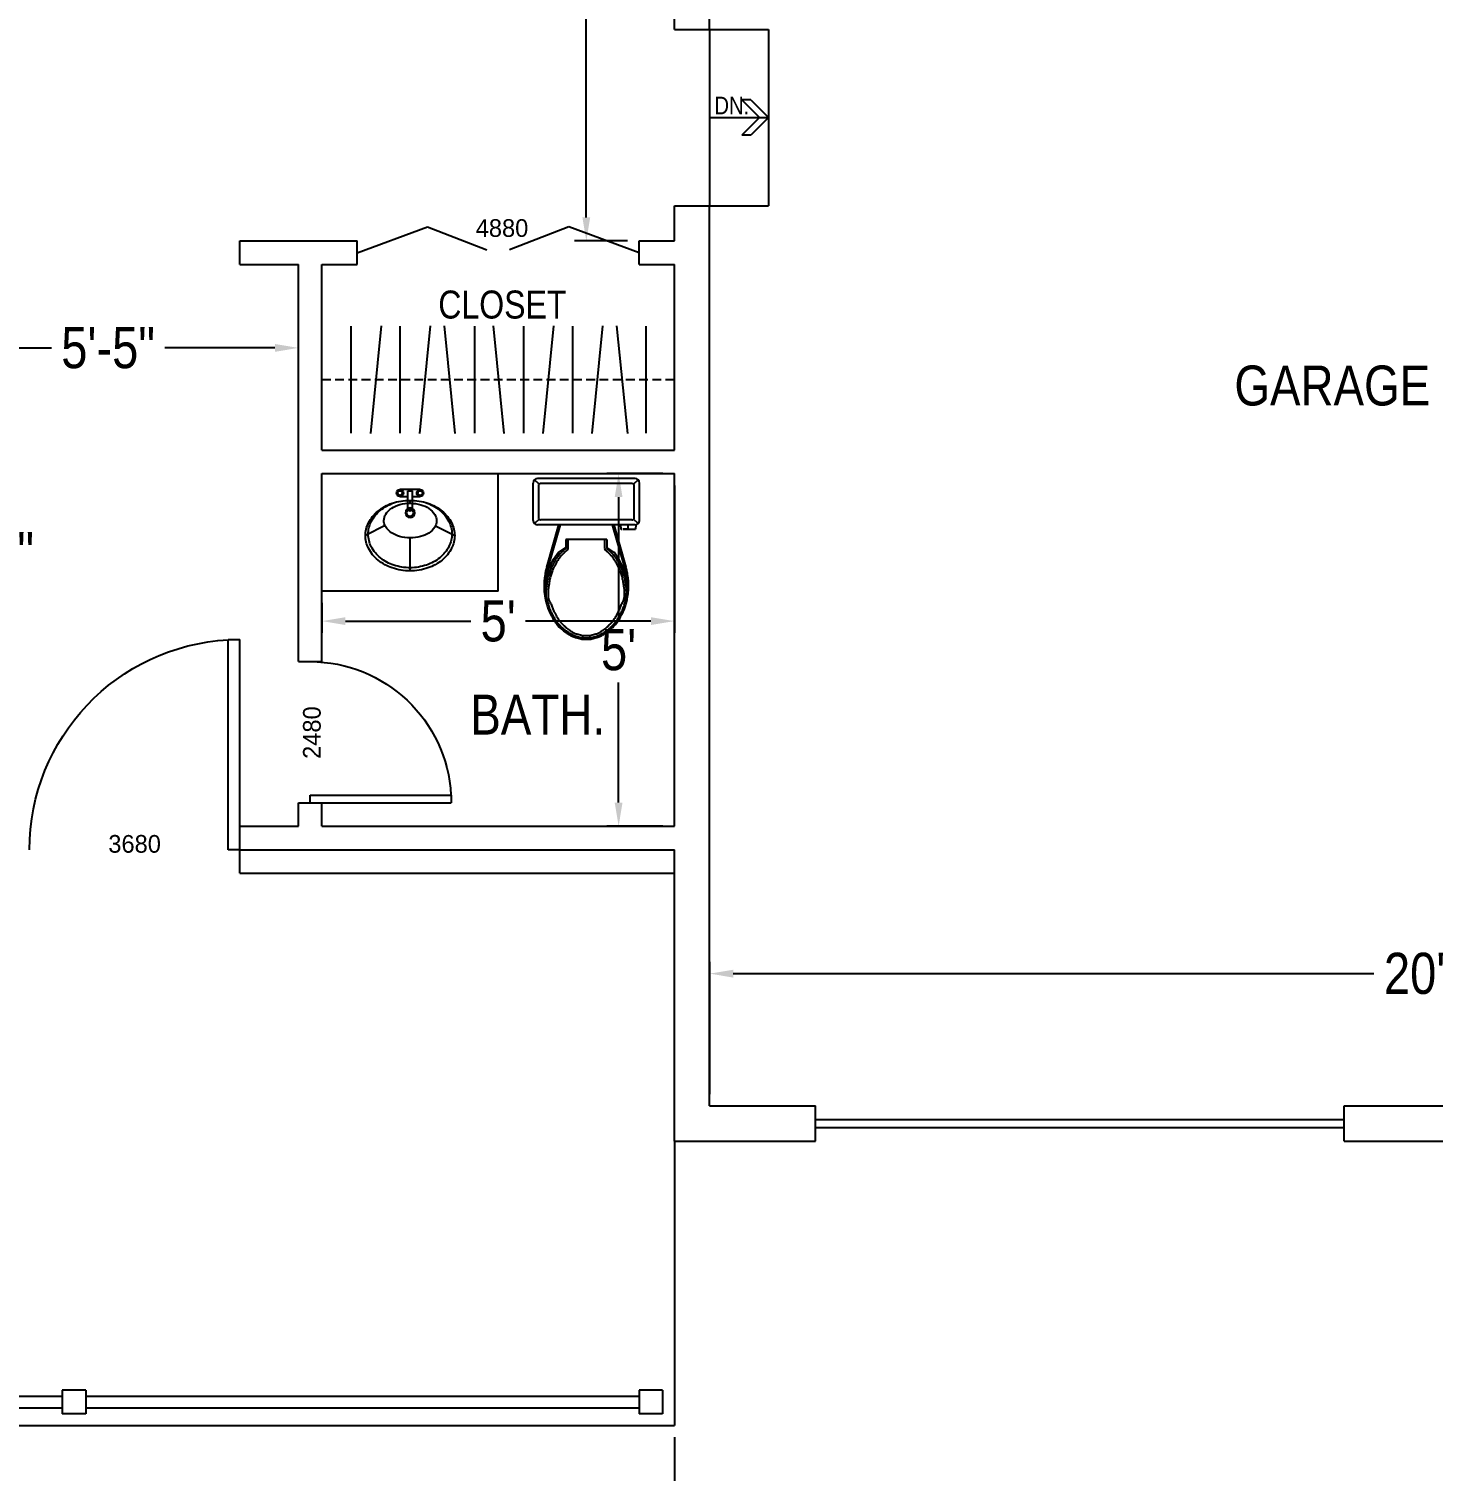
# Model space of a CAD drawing. Header units: inches. Extents: x -1842 to 12195, y -2228 to 2193.
# Drawn here: x 3082 to 3321, y 729.4 to 974.9 of the extents above; entities that cross this region are included whole.
import ezdxf
from ezdxf.enums import TextEntityAlignment as Align

# ---------------------------------------------------------------- set-up
doc = ezdxf.new("R2010")
doc.units = ezdxf.units.IN
doc.header["$LTSCALE"] = 6
doc.header["$MEASUREMENT"] = 0
doc.linetypes.add('HIDDEN', pattern=[0.375, 0.25, -0.125])
for name, color, linetype in [('BUILT-INS', 13, 'Continuous'), ('CABS', 23, 'Continuous'), ('Title Block', 7, 'Continuous'), ('TITLES', 3, 'Continuous'), ('TXT', 4, 'Continuous'), ('windows', 4, 'Continuous')]:
    doc.layers.add(name, color=color, linetype=linetype)
doc.styles.add('HS-DESIGN-TTLB', font='GOTHIC.TTF')
doc.styles.get("Standard").update_dxf_attribs({"font": 'ARIALN.TTF'})
doc.dimstyles.get("Standard").update_dxf_attribs({"dimtxt": 7, "dimasz": 4, "dimexe": 2, "dimexo": 2, "dimgap": 2, "dimtad": 0, "dimtih": 1, "dimtoh": 1, "dimdec": 0, "dimzin": 0, "dimdsep": 46, "dimlunit": 4, "dimtxsty": 'Standard', "dimcen": 0.09, "dimclrd": 3, "dimclre": 3, "dimclrt": 3, "dimadec": 0, "dimazin": 0, "dimtfac": 1, "dimtdec": 0, "dimtofl": 0, "dimtmove": 0, "dimatfit": 3, "dimfxl": 1, "dimtolj": 1, "dimtzin": 0, "dimarcsym": 0})

# ---------------------------------------------------------------- blocks, each defined once
blk = doc.blocks.new('door')
at = {"layer": 'windows'}
for p, q in [((9950.29, 7178.88), (9948.56, 7178.88)), ((9948.56, 7178.88), (9948.56, 7146.97)), ((9950.29, 7178.88), (9948.56, 7178.88)), ((9950.29, 7178.88), (9950.29, 7146.97)), ((9948.56, 7146.97), (9950.29, 7146.97))]:
    blk.add_line(p, q, dxfattribs=at)
blk.add_arc((9950.29, 7178.88), 31.9, 180, 266.8995, dxfattribs=at)
blk = doc.blocks.new('P0470039')
at = {"linetype": 'Continuous'}
for p, q in [((0, -0.61339), (0, 0)), ((-5.396179, -5.394092), (-9.5, -7.5)), ((5.322319, -5.35619), (9.5, -7.5)), ((0, -15), (0, -7.994521))]:
    blk.add_line(p, q, dxfattribs=at)
for points in [[(9.5, -7.5, 0.118506), (8.852327, -4.805722, 0.104654), (6.80398, -2.274646, 0.089615), (3.801003, -0.621924, 0.08127), (0, 0, 0.08127), (-3.801003, -0.621924, 0.089615), (-6.80398, -2.274646, 0.104654), (-8.852327, -4.805722, 0.118506), (-9.5, -7.5, 0.118506), (-8.852327, -10.194278, 0.104654), (-6.80398, -12.725354, 0.089615), (-3.801003, -14.378076, 0.08127), (0, -15, 0.08127), (3.801003, -14.378076, 0.089615), (6.80398, -12.725354, 0.104654), (8.852327, -10.194278, 0.118506)], [(0, -7.994521, 0.066698), (2.228047, -7.675818, 0.0792), (3.951416, -6.878456, 0.107151), (5.1993, -5.580919, 0.14125), (5.56895, -4.25438, 0.14125), (5.175802, -2.934614, 0.107151), (3.905073, -1.659441, 0.0792), (2.167817, -0.892807, 0.066698), (-0.065538, -0.613719, 0.066698), (-2.293584, -0.932422, 0.0792), (-4.016953, -1.729784, 0.107151), (-5.264838, -3.027321, 0.14125), (-5.634488, -4.35386, 0.14125), (-5.24134, -5.673626, 0.107151), (-3.970611, -6.948799, 0.0792), (-2.233355, -7.715433, 0.066698)]]:
    blk.add_lwpolyline(points, format="xyb", close=True, dxfattribs=at)
for radius in [1, 0.75]:
    blk.add_circle((0, -2.625), radius, dxfattribs=at)
for centre, radius, start, end in [((-1.589253, -7.913284), 7.496208, 128.679582, 152.608443), ((-0.632896, -9.107886), 9.026467, 108.265523, 128.679582), ((0.618746, -9.112425), 9.026467, 50.904831, 71.31889), ((1.583743, -7.924791), 7.496208, 26.975969, 50.904831), ((-3.065811, -7.148185), 5.833199, 152.608443, 179.792206), ((3.065811, -7.170423), 5.833199, 359.792206, 26.975969), ((-3.065811, -7.148185), 5.833199, 179.792206, 206.975969), ((3.065811, -7.170423), 5.833199, 332.608443, 359.792206), ((-1.583743, -6.393816), 7.496208, 206.975969, 230.904831), ((-0.618746, -5.206183), 9.026467, 230.904831, 251.31889), ((0.632896, -5.210722), 9.026467, 288.265523, 308.679582), ((1.589253, -6.405324), 7.496208, 308.679582, 332.608443), ((0.013869, -3.335173), 11.001532, 251.31889, 269.792206), ((0.013869, -3.335173), 11.001532, 269.792206, 288.265523)]:
    blk.add_arc(centre, radius, start, end, dxfattribs=at)
for tag, flags, p in [('ASCATNO', 1, (0, -2.25)), ('ASNAME', 1, (0, -3)), ('ASID', 3, (0, -1.5)), ('ASCOLOR', 1, (0, -3.75))]:
    blk.add_attdef(tag, text='', height=0.5, dxfattribs=dict(flags=flags)).set_placement(p, align=Align.CENTER)
blk = doc.blocks.new('*D50')
at = {"layer": 'Defpoints', "color": 0, "transparency": 16777216}
for p in [(3197.89, 814.1), (3197.89, 791.6), (3437.89, 791.6)]:
    blk.add_point(p, dxfattribs=at)
at = {"layer": 'Title Block', "color": 3, "lineweight": -2, "transparency": 16777216}
for p, q in [((3197.89, 793.6), (3197.89, 816.1)), ((3437.89, 793.6), (3437.89, 816.1)), ((3201.89, 814.1), (3310.97, 814.1)), ((3433.89, 814.1), (3324.8, 814.1))]:
    blk.add_line(p, q, dxfattribs=at)
at = {"layer": 'Title Block', "color": 3, "transparency": 16777216}
for points in [[(3201.89, 814.76), (3201.89, 813.43), (3197.89, 814.1)], [(3433.89, 814.76), (3433.89, 813.43), (3437.89, 814.1)]]:
    blk.add_solid(points, dxfattribs=at)
at = {"layer": 'Title Block', "color": 3, "transparency": 16777216, "insert": (3317.89, 814.1), "char_height": 7, "attachment_point": 5}
blk.add_mtext("\\A1;20'", dxfattribs=at)
blk = doc.blocks.new('*D52')
at = {"layer": 'Defpoints', "color": 0, "transparency": 16777216}
for p in [(3191.89, 1151.8), (3176.89, 938.8), (3185.89, 938.8)]:
    blk.add_point(p, dxfattribs=at)
at = {"layer": 'Title Block', "color": 3, "lineweight": -2, "transparency": 16777216}
for p, q in [((3189.89, 1151.8), (3174.89, 1151.8)), ((3176.89, 1147.8), (3176.89, 1050.87)), ((3176.89, 942.8), (3176.89, 1039.72)), ((3183.89, 938.8), (3174.89, 938.8))]:
    blk.add_line(p, q, dxfattribs=at)
at = {"layer": 'Title Block', "color": 3, "transparency": 16777216}
for points in [[(3176.22, 1147.8), (3177.55, 1147.8), (3176.89, 1151.8)], [(3176.22, 942.8), (3177.55, 942.8), (3176.89, 938.8)]]:
    blk.add_solid(points, dxfattribs=at)
at = {"layer": 'Title Block', "color": 3, "transparency": 16777216, "insert": (3176.89, 1045.3), "char_height": 7, "attachment_point": 5}
blk.add_mtext('\\A1;17\'-9"', dxfattribs=at)
blk = doc.blocks.new('*D53')
at = {"layer": 'Defpoints', "color": 0, "transparency": 16777216}
for p in [(3182.39, 899.2), (3191.89, 899.2), (3191.89, 839.2)]:
    blk.add_point(p, dxfattribs=at)
at = {"layer": 'Title Block', "color": 3, "lineweight": -2, "transparency": 16777216}
for p, q in [((3189.89, 899.2), (3180.39, 899.2)), ((3182.39, 895.2), (3182.39, 874.76)), ((3182.39, 843.2), (3182.39, 863.64)), ((3189.89, 839.2), (3180.39, 839.2))]:
    blk.add_line(p, q, dxfattribs=at)
at = {"layer": 'Title Block', "color": 3, "transparency": 16777216}
for points in [[(3181.72, 895.2), (3183.05, 895.2), (3182.39, 899.2)], [(3181.72, 843.2), (3183.05, 843.2), (3182.39, 839.2)]]:
    blk.add_solid(points, dxfattribs=at)
at = {"layer": 'Title Block', "color": 3, "transparency": 16777216, "insert": (3182.39, 869.2), "char_height": 7, "attachment_point": 5}
blk.add_mtext("\\A1;5'", dxfattribs=at)
blk = doc.blocks.new('*D54')
at = {"layer": 'Defpoints', "color": 0, "transparency": 16777216}
for p in [(3191.89, 899.2), (3131.89, 879.2), (3191.89, 874.1)]:
    blk.add_point(p, dxfattribs=at)
at = {"layer": 'Title Block', "color": 3, "lineweight": -2, "transparency": 16777216}
for p, q in [((3191.89, 897.2), (3191.89, 872.1)), ((3131.89, 877.2), (3131.89, 872.1)), ((3135.89, 874.1), (3157.24, 874.1)), ((3187.89, 874.1), (3166.53, 874.1))]:
    blk.add_line(p, q, dxfattribs=at)
at = {"layer": 'Title Block', "color": 3, "transparency": 16777216}
for points in [[(3135.89, 874.76), (3135.89, 873.43), (3131.89, 874.1)], [(3187.89, 874.76), (3187.89, 873.43), (3191.89, 874.1)]]:
    blk.add_solid(points, dxfattribs=at)
at = {"layer": 'Title Block', "color": 3, "transparency": 16777216, "insert": (3161.89, 874.1), "char_height": 7, "attachment_point": 5}
blk.add_mtext("\\A1;5'", dxfattribs=at)
blk = doc.blocks.new('*D55')
at = {"layer": 'Defpoints', "color": 0, "transparency": 16777216}
for p in [(3063.09, 932.2), (3063.09, 839.2), (3074.89, 839.2)]:
    blk.add_point(p, dxfattribs=at)
at = {"layer": 'Title Block', "color": 3, "lineweight": -2, "transparency": 16777216}
for p, q in [((3065.09, 932.2), (3076.89, 932.2)), ((3074.89, 928.2), (3074.89, 891.27)), ((3074.89, 843.2), (3074.89, 880.12)), ((3065.09, 839.2), (3076.89, 839.2))]:
    blk.add_line(p, q, dxfattribs=at)
at = {"layer": 'Title Block', "color": 3, "transparency": 16777216}
for points in [[(3074.22, 928.2), (3075.55, 928.2), (3074.89, 932.2)], [(3074.22, 843.2), (3075.55, 843.2), (3074.89, 839.2)]]:
    blk.add_solid(points, dxfattribs=at)
at = {"layer": 'Title Block', "color": 3, "transparency": 16777216, "insert": (3074.89, 885.7), "char_height": 7, "attachment_point": 5}
blk.add_mtext('\\A1;7\'-9"', dxfattribs=at)
blk = doc.blocks.new('*D56')
at = {"layer": 'Defpoints', "color": 0, "transparency": 16777216}
for p in [(3127.89, 920.6), (3063.09, 914.2), (3127.89, 914.2)]:
    blk.add_point(p, dxfattribs=at)
at = {"layer": 'Title Block', "color": 3, "lineweight": -2, "transparency": 16777216}
for p, q in [((3063.09, 916.2), (3063.09, 922.6)), ((3067.09, 920.6), (3085.85, 920.6)), ((3123.89, 920.6), (3105.12, 920.6)), ((3127.89, 916.2), (3127.89, 922.6))]:
    blk.add_line(p, q, dxfattribs=at)
at = {"layer": 'Title Block', "color": 3, "transparency": 16777216}
for points in [[(3067.09, 921.26), (3067.09, 919.93), (3063.09, 920.6)], [(3123.89, 921.26), (3123.89, 919.93), (3127.89, 920.6)]]:
    blk.add_solid(points, dxfattribs=at)
at = {"layer": 'Title Block', "color": 3, "transparency": 16777216, "insert": (3095.49, 920.6), "char_height": 7, "attachment_point": 5}
blk.add_mtext('\\A1;5\'-5"', dxfattribs=at)
blk = doc.blocks.new('*D60')
at = {"layer": 'Defpoints', "color": 0, "transparency": 16777216}
for p in [(2791.09, 737.2), (3191.89, 737.2), (3191.89, 713.1)]:
    blk.add_point(p, dxfattribs=at)
at = {"layer": 'Title Block', "color": 3, "lineweight": -2, "transparency": 16777216}
for p, q in [((2791.09, 735.2), (2791.09, 711.1)), ((3191.89, 735.2), (3191.89, 711.1)), ((2795.09, 713.1), (2979.62, 713.1)), ((3187.89, 713.1), (3003.35, 713.1))]:
    blk.add_line(p, q, dxfattribs=at)
at = {"layer": 'Title Block', "color": 3, "transparency": 16777216}
for points in [[(2795.09, 713.76), (2795.09, 712.43), (2791.09, 713.1)], [(3187.89, 713.76), (3187.89, 712.43), (3191.89, 713.1)]]:
    blk.add_solid(points, dxfattribs=at)
at = {"layer": 'Title Block', "color": 3, "transparency": 16777216, "insert": (2991.49, 713.1), "char_height": 7, "attachment_point": 5}
blk.add_mtext('\\A1;33\'-5"', dxfattribs=at)
blk = doc.blocks.new('*D61')
at = {"layer": 'Defpoints', "color": 0, "transparency": 16777216}
for p in [(3443.89, 785.6), (3191.89, 737.2), (3443.89, 713.1)]:
    blk.add_point(p, dxfattribs=at)
at = {"layer": 'Title Block', "color": 3, "lineweight": -2, "transparency": 16777216}
for p, q in [((3443.89, 783.6), (3443.89, 711.1)), ((3191.89, 735.2), (3191.89, 711.1)), ((3195.89, 713.1), (3310.97, 713.1)), ((3439.89, 713.1), (3324.8, 713.1))]:
    blk.add_line(p, q, dxfattribs=at)
at = {"layer": 'Title Block', "color": 3, "transparency": 16777216}
for points in [[(3195.89, 713.76), (3195.89, 712.43), (3191.89, 713.1)], [(3439.89, 713.76), (3439.89, 712.43), (3443.89, 713.1)]]:
    blk.add_solid(points, dxfattribs=at)
at = {"layer": 'Title Block', "color": 3, "transparency": 16777216, "insert": (3317.89, 713.1), "char_height": 7, "attachment_point": 5}
blk.add_mtext("\\A1;21'", dxfattribs=at)

msp = doc.modelspace()

# ---------------------------------------------------------------- linework, layer by layer
at = {"layer": 'BUILT-INS', "linetype": 'HIDDEN'}
msp.add_line((3131.8850469, 915.196174), (3191.8850469, 915.196174), dxfattribs=at)
at = {"layer": 'CABS'}
for p, q in [((3136.8796468, 906.1086745), (3136.8796468, 924.2836735)), ((3140.1818084, 906.0168834), (3142.0163447, 924.3754646)), ((3145.2267716, 906.1086745), (3145.2267716, 924.2836735)), ((3148.5289332, 906.0168834), (3150.3634694, 924.3754646)), ((3154.5828853, 906.0168834), (3152.7483491, 924.3754646)), ((3157.8850469, 906.1086745), (3157.8850469, 924.2836735)), ((3162.9300101, 906.0168834), (3161.0954739, 924.3754646)), ((3166.2321717, 906.1086745), (3166.2321717, 924.2836735)), ((3169.5343333, 906.0168834), (3171.3688695, 924.3754646)), ((3174.5792965, 906.1086745), (3174.5792965, 924.2836735)), ((3177.8814581, 906.0168834), (3179.7159943, 924.3754646)), ((3183.9354102, 906.0168834), (3182.100874, 924.3754646)), ((3187.0954739, 906.1086745), (3187.0954739, 924.2836735)), ((3161.8850469, 879.196174), (3161.8850469, 899.196174)), ((3148.6007725, 896.4789135), (3145.1693214, 896.4789135)), ((3148.6007725, 896.4789135), (3145.1693214, 896.4789135)), ((3146.4854469, 893.2751559), (3146.4854469, 896.2548867)), ((3146.4854469, 896.2548867), (3147.2846469, 896.2548867)), ((3146.4854469, 893.2751559), (3146.4854469, 896.2548867)), ((3146.4854469, 893.2751559), (3146.4854469, 896.2548867)), ((3146.4854469, 893.2751559), (3146.4854469, 896.2548867)), ((3146.4854469, 896.2548867), (3147.2846469, 896.2548867)), ((3146.4854469, 893.2751559), (3146.4854469, 896.2548867)), ((3146.4854469, 893.2751559), (3146.4854469, 896.2548867)), ((3147.2846469, 893.2751559), (3147.2846469, 896.2548867)), ((3147.2846469, 893.2751559), (3147.2846469, 896.2548867)), ((3147.2846469, 893.2751559), (3147.2846469, 896.2548867)), ((3147.2846469, 893.2751559), (3147.2846469, 896.2548867)), ((3147.2846469, 893.2751559), (3147.2846469, 896.2548867)), ((3147.2846469, 893.2751559), (3147.2846469, 896.2548867)), ((3167.8225469, 891.217283), (3167.8225469, 897.602424)), ((3168.8386319, 897.398839), (3168.0422169, 898.132754)), ((3185.1975469, 898.352424), (3168.5725469, 898.352424)), ((3168.7287969, 897.133674), (3168.7287969, 891.686033)), ((3184.6662969, 897.508674), (3169.1037969, 897.508674)), ((3185.7278769, 898.132754), (3184.9314619, 897.398839)), ((3185.0412969, 891.686033), (3185.0412969, 897.133674)), ((3185.9475469, 891.217283), (3185.9475469, 897.602424)), ((3145.1693214, 895.311239), (3146.4854469, 895.311239)), ((3145.1693214, 895.311239), (3146.4854469, 895.311239)), ((3147.2846469, 895.311239), (3148.6007725, 895.311239)), ((3147.2846469, 895.311239), (3148.6007725, 895.311239)), ((3168.8386319, 891.420868), (3168.0422169, 890.686953)), ((3184.6662969, 891.311033), (3169.1037969, 891.311033)), ((3185.7278769, 890.686953), (3184.9314619, 891.420868)), ((3185.1975469, 890.467283), (3168.5725469, 890.467283)), ((3170.1467599, 883.281064), (3172.2193049, 890.467283)), ((3170.3869699, 883.211784), (3172.4794949, 890.467283)), ((3181.2905989, 890.467283), (3183.3831239, 883.211784)), ((3181.5507889, 890.467283), (3183.6233339, 883.281064)), ((3182.8345859, 889.764677), (3182.7801309, 890.467283)), ((3183.9611339, 890.467283), (3183.9364019, 889.763471)), ((3183.9610349, 890.467283), (3183.9364019, 889.765883)), ((3183.9842379, 889.765826), (3185.1727989, 889.765826)), ((3183.9842379, 889.763527), (3185.1727989, 889.763527)), ((3185.2963689, 890.467283), (3185.2420129, 889.765696)), ((3185.2965649, 890.467283), (3185.2420129, 889.763657)), ((3185.2706819, 889.763971), (3185.2706819, 889.765383)), ((3172.1350469, 885.789924), (3173.3850469, 886.639924)), ((3180.3850469, 888.008674), (3173.3850469, 888.008674)), ((3173.3850469, 888.008674), (3173.3850469, 886.455284)), ((3173.3850469, 888.008674), (3173.3850469, 886.455284)), ((3173.3850469, 888.008674), (3173.3850469, 886.455284)), ((3173.7600469, 886.455284), (3173.6166169, 886.160324)), ((3173.7600469, 886.455284), (3173.6166169, 886.160324)), ((3173.7600469, 888.008674), (3173.7600469, 886.455284)), ((3180.0100469, 888.008674), (3180.0100469, 886.455284)), ((3180.0100469, 886.455284), (3180.1534769, 886.160324)), ((3180.3850469, 888.008674), (3180.3850469, 886.455284)), ((3181.6350469, 885.789924), (3180.3850469, 886.639924)), ((3170.5100469, 883.008674), (3171.3225469, 884.633674)), ((3171.3225469, 884.633674), (3172.1350469, 885.821174)), ((3182.4475469, 884.633674), (3181.6350469, 885.821174)), ((3183.2600469, 883.008674), (3182.4475469, 884.633674)), ((3170.0070689, 881.228904), (3170.5100469, 883.008674)), ((3183.7630249, 881.228904), (3183.2600469, 883.008674)), ((3161.8850469, 879.196174), (3131.8850469, 879.196174))]:
    msp.add_line(p, q, dxfattribs=at)
for centre, radius in [((3145.1693214, 895.8950762), 0.5838373), ((3145.1693214, 895.8950762), 0.5838373), ((3145.1693214, 895.8950762), 0.3925094), ((3145.1693214, 895.8950762), 0.3925094), ((3148.6007725, 895.8950762), 0.5838373), ((3148.6007725, 895.8950762), 0.5838373), ((3148.6007725, 895.8950762), 0.3925094), ((3148.6007725, 895.8950762), 0.3925094)]:
    msp.add_circle(centre, radius, dxfattribs=at)
for centre, radius, start, end in [((3168.5725469, 897.602424), 0.75, 90, 180), ((3169.1037969, 897.133674), 0.375, 90, 180), ((3184.6662969, 897.133674), 0.375, 0, 90), ((3185.1975469, 897.602424), 0.75, 0, 90), ((3146.8850469, 893.2751559), 0.3996, 180, 0), ((3146.8850469, 893.2751559), 0.3996, 180, 0), ((3146.8850469, 893.2751559), 0.3996, 180, 0), ((3146.8850469, 893.2751559), 0.3996, 180, 0), ((3146.8850469, 893.2751559), 0.3996, 180, 0), ((3146.8850469, 893.2751559), 0.3996, 180, 0), ((3168.5725469, 891.217283), 0.75, 180, 270), ((3169.1037969, 891.686033), 0.375, 180, 270), ((3184.6662969, 891.686033), 0.375, 270, 0), ((3185.1975469, 891.217283), 0.75, 270, 0), ((3182.8462716, 889.7646772), 0.0005896, 118.975202645, 180.016097218), ((3182.8462716, 889.7646768), 0.0005896, 179.983902782, 241.024797355), ((3182.8470977, 889.7631841), 0.002296, 90.618644356, 118.961864588), ((3182.8470977, 889.7661699), 0.002296, 241.038135457, 269.38135569), ((3182.9962499, 875.8797282), 13.8865531, 90.254780828, 90.615514758), ((3182.9964088, 903.6496253), 13.8865543, 269.383829924, 269.744563854), ((3183.1010813, 888.4052819), 1.3615875, 90.144896402, 90.253758375), ((3183.1010813, 891.1240711), 1.3615875, 269.746241625, 269.855103598), ((3183.5236434, 720.869708), 168.8976943, 90.102116674, 90.14451555), ((3183.5222921, 1058.6596455), 168.8976914, 269.855942873, 269.898341749), ((3183.3690411, 807.523798), 82.2434663, 90.041270998, 90.102004523), ((3183.3690411, 972.0055559), 82.2434663, 269.897995477, 269.958729002), ((3183.4070833, 754.1470735), 135.6202043, 89.993429451, 90.041099538), ((3183.4082852, 1025.3822799), 135.6202047, 269.958392683, 270.006062771), ((3183.4078605, 748.7660279), 141.0012499, 89.947242661, 89.993996017), ((3183.406635, 1030.7633256), 141.0012505, 270.00650196, 270.053255316), ((3183.5365709, 888.5504905), 1.216728, 89.883449154, 89.947162059), ((3183.5365709, 890.9788635), 1.216728, 270.052837902, 270.116550808), ((3130.8923268, -24923.8450881), 25813.6659903, 89.88268737112, 89.88314573763), ((3130.8923268, 26703.374442), 25813.6659903, 270.11685426237, 270.11731262888), ((3183.7118271, 873.2769932), 16.4898353, 89.72100564, 89.882808918), ((3183.7118271, 906.2523608), 16.4898353, 270.117191083, 270.27899436), ((3183.3555214, 800.1236044), 89.6440918, 89.651504352, 89.720946835), ((3183.3555214, 979.4057495), 89.6440918, 270.279053166, 270.348495649), ((3183.9861429, 903.2562756), 13.4905078, 269.63740408, 269.7022629), ((3183.9852595, 876.2730779), 13.4905027, 90.293985291, 90.358844112), ((3183.9288614, 892.2766071), 2.5106899, 269.707404204, 269.857748308), ((3183.9292425, 887.2527463), 2.5106914, 90.150948549, 90.301292653), ((3187.6784236, 2339.1401853), 1449.3791265, 269.8515285092, 269.8519868755), ((3187.5534236, -559.6108318), 1449.3788085, 90.1430717335, 90.1435301001), ((3183.96805, 896.2259779), 6.460147, 269.853730029, 269.954341411), ((3183.96805, 883.3033761), 6.460147, 90.045658589, 90.146269971), ((3183.9810807, 912.6585321), 22.8927063, 269.954502341, 270.007902007), ((3183.9800077, 866.8708214), 22.892706, 89.989412589, 90.042812255), ((3185.1840773, 873.5916625), 16.1741674, 89.930403372, 90.039952895), ((3185.1840773, 905.9376905), 16.1741674, 269.960047106, 270.069596628), ((3185.1972026, 884.2794997), 5.4863222, 89.743735906, 89.931895226), ((3185.1968981, 895.2498538), 5.4863231, 270.071284844, 270.259444165), ((3180.6644431, -119.340719), 1009.1167767, 89.7396399167, 89.7412441997), ((3180.7001574, 1898.8700725), 1009.1166155, 270.2567280307, 270.2583323134), ((3184.9412819, 822.1584787), 67.6078651, 89.731955462, 89.738372589), ((3184.9412819, 957.3708743), 67.6078651, 270.261627411, 270.268044539), ((3185.256517, 889.5378587), 0.2277477, 89.033159348, 89.735603406), ((3185.256517, 889.9914943), 0.2277477, 270.264396613, 270.96684067), ((3185.2079215, 886.6526945), 3.1133211, 88.844913982, 89.034906767), ((3185.2076199, 892.876659), 3.1133267, 270.970642161, 271.160634946), ((3174.9131566, 884.0245511), 2.8489362, 130.668331477, 135.322171658), ((3174.9131566, 884.0245511), 2.8489362, 130.668331477, 135.322171658), ((3179.3253637, 878.8888616), 9.6196731, 128.135077319, 130.667218552), ((3179.3253637, 878.8888616), 9.6196731, 128.135077319, 130.667218552), ((3174.4447301, 878.8888616), 9.6196731, 49.332781448, 51.864922681), ((3174.4447301, 878.8888616), 9.6196731, 49.332781448, 51.864922681), ((3178.8569373, 884.0245511), 2.8489362, 44.677828342, 49.331668523), ((3178.8569373, 884.0245511), 2.8489362, 44.677828342, 49.331668523), ((3213.0668075, 862.3976454), 46.9851044, 152.4307005, 153.092579505), ((3213.0668075, 862.3976454), 46.9851044, 152.4307005, 153.092579505), ((3174.7922879, 882.3810348), 3.8078569, 146.583105172, 152.43150527), ((3174.7922879, 882.3810348), 3.8078569, 146.583105172, 152.43150527), ((3211.7572444, 863.0624334), 45.1419457, 152.430922713, 153.092801719), ((3181.8673319, 877.7127594), 12.2842384, 143.327424811, 146.582522922), ((3181.8673319, 877.7127594), 12.2842384, 143.327424811, 146.582522922), ((3174.9840293, 882.2617477), 3.6584187, 146.582603209, 152.431003307), ((3181.7816138, 877.7766036), 11.8023534, 143.327501013, 146.582599125), ((3179.7301232, 879.3041538), 9.6196189, 140.795087365, 143.327228598), ((3179.7301232, 879.3041538), 9.6196189, 140.795087365, 143.327228598), ((3174.4835996, 883.5839266), 2.8489125, 136.142236184, 140.796076365), ((3174.4835996, 883.5839266), 2.8489125, 136.142236184, 140.796076365), ((3179.6415049, 879.3703117), 9.1340259, 140.795950255, 143.328091487), ((3205.4679124, 853.8099043), 45.8200661, 135.730995499, 136.141232843), ((3205.4679124, 853.8099043), 45.8200661, 135.730995499, 136.141232843), ((3174.6596362, 883.4339741), 2.7050004, 136.141504435, 140.795344616), ((3205.4678639, 853.8099089), 45.8200282, 135.320719859, 135.730957202), ((3205.4678639, 853.8099089), 45.8200282, 135.320719859, 135.730957202), ((3204.0799756, 855.163527), 43.5066493, 135.731607881, 136.141845224), ((3204.0795362, 855.1634034), 43.506421, 135.320850019, 135.731087363), ((3175.0673943, 883.8523451), 2.7049534, 130.665854557, 135.319694738), ((3179.2570922, 878.9759713), 9.1339961, 128.135655583, 130.667796817), ((3174.5130017, 878.9759713), 9.1339961, 49.332203183, 51.864344417), ((3178.7026995, 883.8523451), 2.7049534, 44.680305262, 49.334145443), ((3149.6905577, 855.1634034), 43.506421, 44.268912638, 44.679149981), ((3149.6901183, 855.163527), 43.5066493, 43.858154776, 44.268392119), ((3148.30223, 853.8099089), 45.8200282, 44.269042798, 44.679280141), ((3148.30223, 853.8099089), 45.8200282, 44.269042798, 44.679280141), ((3179.1104577, 883.4339741), 2.7050004, 39.204655384, 43.858495564), ((3148.3021814, 853.8099043), 45.8200661, 43.858767157, 44.269004501), ((3148.3021814, 853.8099043), 45.8200661, 43.858767157, 44.269004501), ((3174.128589, 879.3703117), 9.1340259, 36.671908513, 39.204049745), ((3179.2864942, 883.5839266), 2.8489125, 39.203923635, 43.857763816), ((3179.2864942, 883.5839266), 2.8489125, 39.203923635, 43.857763816), ((3171.98848, 877.7766036), 11.8023534, 33.417400875, 36.672498987), ((3174.0399706, 879.3041538), 9.6196189, 36.672771402, 39.204912635), ((3174.0399706, 879.3041538), 9.6196189, 36.672771402, 39.204912635), ((3171.902762, 877.7127594), 12.2842384, 33.417477078, 36.672575189), ((3171.902762, 877.7127594), 12.2842384, 33.417477078, 36.672575189), ((3178.7860645, 882.2617477), 3.6584187, 27.568996693, 33.417396791), ((3142.0128495, 863.0624334), 45.1419457, 26.907198281, 27.569077287), ((3178.977806, 882.3810348), 3.8078569, 27.56849473, 33.416894828), ((3178.977806, 882.3810348), 3.8078569, 27.56849473, 33.416894828), ((3140.7032864, 862.3976454), 46.9851044, 26.907420495, 27.5692995), ((3140.7032864, 862.3976454), 46.9851044, 26.907420495, 27.5692995), ((3236.3029879, 872.3105457), 67.1428947, 171.956012095, 172.413919356), ((3236.3042524, 872.3105915), 67.1441403, 171.498294554, 171.956201815), ((3174.2845717, 881.5813673), 4.4353843, 166.593417195, 171.498103749), ((3184.4006746, 879.170178), 14.8348734, 163.912227201, 166.593547337), ((3235.1009045, 872.4803388), 65.6791056, 171.955933057, 172.413840318), ((3235.1017837, 872.4804363), 65.6799626, 171.498217281, 171.956124541), ((3174.43462, 881.5491299), 4.338737, 166.593471901, 171.498158454), ((3184.3302461, 879.190488), 14.5115737, 163.912229712, 166.593549849), ((3175.01368, 880.1986847), 4.8316509, 165.715341623, 170.912552849), ((3175.01368, 880.1986847), 4.8316509, 165.715341623, 170.912552849), ((3185.8193607, 877.4474204), 15.9820854, 162.858451395, 165.715300164), ((3185.8193607, 877.4474204), 15.9820854, 162.858451395, 165.715300164), ((3182.2857129, 878.5372597), 12.2841918, 159.60309339, 162.858191502), ((3182.2857129, 878.5372597), 12.2841918, 159.60309339, 162.858191502), ((3175.2367937, 880.1474917), 4.6853631, 165.715367753, 170.912578979), ((3185.7149754, 877.4795666), 15.4978613, 162.858293373, 165.715142143), ((3174.3408111, 881.4914757), 3.8078214, 153.755000015, 159.603400113), ((3174.3408111, 881.4914757), 3.8078214, 153.755000015, 159.603400113), ((3182.1837088, 878.5687878), 11.8024254, 159.60341516, 162.858513271), ((3213.0678915, 862.3977949), 46.9860034, 153.093340313, 153.755219318), ((3213.0678915, 862.3977949), 46.9860034, 153.093340313, 153.755219318), ((3174.5502911, 881.4070886), 3.658408, 153.754664741, 159.603064839), ((3211.7575771, 863.0624422), 45.1422385, 153.093002826, 153.754881831), ((3142.0125167, 863.0624422), 45.1422385, 26.245118169, 26.906997174), ((3179.2198028, 881.4070886), 3.658408, 20.396935161, 26.245335259), ((3140.7022024, 862.3977949), 46.9860034, 26.244780682, 26.906659687), ((3140.7022024, 862.3977949), 46.9860034, 26.244780682, 26.906659687), ((3171.586385, 878.5687878), 11.8024254, 17.141486729, 20.39658484), ((3179.4292828, 881.4914757), 3.8078214, 20.396599887, 26.244999985), ((3179.4292828, 881.4914757), 3.8078214, 20.396599887, 26.244999985), ((3168.0551184, 877.4795666), 15.4978613, 14.284857857, 17.141706627), ((3171.484381, 878.5372597), 12.2841918, 17.141808498, 20.39690661), ((3171.484381, 878.5372597), 12.2841918, 17.141808498, 20.39690661), ((3178.5333002, 880.1474917), 4.6853631, 9.087421021, 14.284632247), ((3167.9507331, 877.4474204), 15.9820854, 14.284699836, 17.141548605), ((3167.9507331, 877.4474204), 15.9820854, 14.284699836, 17.141548605), ((3169.4398478, 879.190488), 14.5115737, 13.406450151, 16.087770288), ((3178.7564138, 880.1986847), 4.8316509, 9.087447151, 14.284658377), ((3178.7564138, 880.1986847), 4.8316509, 9.087447151, 14.284658377), ((3179.3354738, 881.5491299), 4.338737, 8.501841545, 13.406528099), ((3169.3694192, 879.170178), 14.8348734, 13.406452663, 16.087772799), ((3118.6683101, 872.4804363), 65.6799626, 8.043875459, 8.501782719), ((3118.6691894, 872.4803388), 65.6791056, 7.586159682, 8.044066943), ((3179.4855222, 881.5813673), 4.4353843, 8.501896251, 13.406582805), ((3117.4658415, 872.3105915), 67.1441403, 8.043798185, 8.501705445), ((3117.4671059, 872.3105457), 67.1428947, 7.586080644, 8.043987905), ((3184.53227, 880.1024316), 14.8347231, 177.318709179, 180.000029316), ((3184.476375, 880.1024154), 14.7788281, 179.999966793, 183.021341974), ((3174.1443936, 880.5889092), 4.4354617, 172.413987765, 177.318674319), ((3174.2265879, 879.5614181), 4.5147736, 183.021338578, 188.489068533), ((3229.367434, 887.791506), 60.2664306, 188.489057428, 189.063847484), ((3182.1441399, 879.684894), 12.20374, 178.0394, 185.5309), ((3184.4590603, 880.1024346), 14.5115134, 177.318721942, 180.000042079), ((3174.29747, 880.5783085), 4.3387864, 172.413944526, 177.318631079), ((3185.9793185, 878.5086523), 15.9821006, 177.143073641, 179.999922411), ((3185.9793185, 878.5086523), 15.9821006, 177.143073641, 179.999922411), ((3174.842653, 879.0644174), 4.8315762, 171.945855042, 177.143066268), ((3174.842653, 879.0644174), 4.8315762, 171.945855042, 177.143066268), ((3237.8014471, 870.1557143), 68.4175396, 171.42926207, 171.946069125), ((3237.8014471, 870.1557143), 68.4175396, 171.42926207, 171.946069125), ((3237.8002907, 870.155627), 68.4164091, 170.912238379, 171.429045434), ((3237.8002907, 870.155627), 68.4164091, 170.912238379, 171.429045434), ((3185.8701764, 878.5086583), 15.4979585, 177.143093259, 179.999942028), ((3175.0709991, 879.0475796), 4.6853424, 171.945898238, 177.143109464), ((3236.1222457, 870.4086893), 66.344771, 171.429174379, 171.945981434), ((3236.1216292, 870.4087422), 66.3441535, 170.912333123, 171.429140178), ((3117.6484646, 870.4087422), 66.3441535, 8.570859823, 9.087666878), ((3117.6478481, 870.4086893), 66.344771, 8.054018566, 8.570825621), ((3178.6990948, 879.0475796), 4.6853424, 2.856890536, 8.054101762), ((3167.8999174, 878.5086583), 15.4979585, 0.000057972, 2.856906741), ((3115.9698032, 870.155627), 68.4164091, 8.570954566, 9.087761621), ((3115.9698032, 870.155627), 68.4164091, 8.570954566, 9.087761621), ((3115.9686468, 870.1557143), 68.4175396, 8.053930875, 8.57073793), ((3115.9686468, 870.1557143), 68.4175396, 8.053930875, 8.57073793), ((3125.4538894, 887.6239734), 58.9522159, 350.935992861, 351.510782915), ((3178.9274409, 879.0644174), 4.8315762, 2.856933732, 8.054144958), ((3178.9274409, 879.0644174), 4.8315762, 2.856933732, 8.054144958), ((3167.7926385, 878.5087273), 15.980236, 1.632935552, 2.856990947), ((3167.7926385, 878.5087273), 15.980236, 1.632935552, 2.856990947), ((3179.3921184, 879.5732099), 4.4164722, 351.511021105, 356.978751059), ((3179.4726239, 880.5783085), 4.3387864, 2.681368921, 7.586055474), ((3169.365868, 880.1024118), 14.4566789, 356.978673308, 0.000048488), ((3169.3110335, 880.1024346), 14.5115134, 359.999957921, 2.681278058), ((3124.4026599, 887.791506), 60.2664306, 350.936152516, 351.510942572), ((3179.543506, 879.5614181), 4.5147736, 351.510931467, 356.978661421), ((3179.6257003, 880.5889092), 4.4354617, 2.681325681, 7.586012235), ((3169.2937188, 880.1024154), 14.7788281, 356.978658027, 0.000033207), ((3169.2378238, 880.1024316), 14.8347231, 359.999970684, 2.681290821), ((3229.3679801, 887.7914568), 60.2669621, 189.063719574, 189.638509629), ((3174.4028204, 878.4568136), 4.5147932, 189.638784904, 195.106514858), ((3173.4926303, 878.5310346), 3.4954839, 180.36652386, 186.391963643), ((3171.2876685, 878.2840251), 1.2767297, 186.39211687, 196.369941371), ((3184.3120228, 881.1317099), 14.7786795, 195.106438193, 198.127813374), ((3177.862242, 880.2152417), 8.1290734, 196.369682796, 198.442816963), ((3177.862146, 880.2152446), 8.1289832, 198.443050005, 200.516184173), ((3171.4445335, 877.8137265), 1.2767545, 200.515988089, 208.836948325), ((3184.2443647, 881.1095253), 14.4574778, 195.697535732, 198.127702433), ((3173.5337756, 878.5315793), 3.1616407, 180.415098341, 186.64917461), ((3171.5539118, 878.3007835), 1.1683701, 186.649389852, 196.912906182), ((3177.2948094, 880.0464011), 7.1687939, 196.912805674, 199.117250329), ((3177.2946803, 880.046389), 7.168668, 199.117496902, 201.321941557), ((3171.7051013, 877.8646377), 1.168382, 201.321979939, 211.585496269), ((3173.4030596, 878.9086054), 3.1616032, 211.585018611, 217.819094879), ((3182.1837088, 880.4485602), 11.8024254, 197.141486729, 200.39658484), ((3171.586385, 880.4485602), 11.8024254, 339.60341516, 342.858513271), ((3180.3670342, 878.9086054), 3.1616032, 322.180905121, 328.414981389), ((3172.2728069, 880.210165), 11.5669268, 338.506558204, 341.872328664), ((3182.0649926, 877.8646377), 1.168382, 328.414503731, 338.678020061), ((3176.4754135, 880.046389), 7.168668, 338.678058443, 340.882503098), ((3176.4752844, 880.0464011), 7.1687939, 340.882749671, 343.087194326), ((3169.5265153, 881.1092896), 14.4566573, 341.872215909, 344.89359109), ((3172.2053023, 880.2322271), 11.8879445, 338.506750081, 341.872520542), ((3182.2161821, 878.3007835), 1.1683701, 343.087093818, 353.350610148), ((3180.2363182, 878.5315793), 3.1616407, 353.35082539, 359.584901659), ((3179.219838, 878.4926711), 4.4163785, 344.893542683, 350.361272637), ((3169.458071, 881.1317099), 14.7786795, 341.872186626, 344.893561807), ((3125.4524284, 887.6238811), 58.9536441, 350.361515041, 350.936305096), ((3179.3672735, 878.4568136), 4.5147932, 344.893485142, 350.361215096), ((3124.4021137, 887.7914568), 60.2669621, 350.361490371, 350.936280426), ((3209.8455283, 895.9348346), 44.179022, 207.519869516, 208.225063745), ((3174.094039, 877.2949048), 3.6103683, 201.49311635, 207.519472232), ((3209.0143447, 895.4888963), 42.9861106, 207.520115751, 208.22530998), ((3209.8459407, 895.9346968), 44.1793202, 208.224653417, 208.929847646), ((3174.5502911, 877.6102593), 3.658408, 200.396935161, 206.245335259), ((3209.0151278, 895.4887753), 42.9867433, 208.224674166, 208.929868394), ((3174.4271167, 876.3583855), 3.7105043, 208.929991239, 214.956347121), ((3211.7575771, 895.9549058), 45.1422385, 206.245118169, 206.906997174), ((3181.129151, 881.0435822), 11.8878102, 214.956297293, 218.322067754), ((3174.5524602, 876.4408928), 3.6103889, 208.929578123, 214.955934005), ((3211.7572444, 895.9549146), 45.1419457, 206.907198281, 207.569077287), ((3181.0734239, 880.9996166), 11.5668285, 214.956608006, 218.322378467), ((3174.9840293, 876.7556003), 3.6584187, 207.568996693, 213.417396791), ((3181.7816138, 881.2407443), 11.8023534, 213.417400875, 216.672498986), ((3179.5214369, 879.5577472), 8.9843969, 216.672498294, 220.712807236), ((3174.2486569, 879.5577472), 8.9843969, 319.287192764, 323.327501706), ((3171.98848, 881.2407443), 11.8023534, 323.327501014, 326.582599125), ((3172.6966699, 880.9996166), 11.5668285, 321.677621533, 325.043391994), ((3178.7860645, 876.7556003), 3.6584187, 326.582603209, 332.431003307), ((3172.6409428, 881.0435822), 11.8878102, 321.677932246, 325.043702707), ((3142.0128495, 895.9549146), 45.1419457, 332.430922713, 333.092801719), ((3179.2176336, 876.4408928), 3.6103889, 325.044065995, 331.070421877), ((3142.0125167, 895.9549058), 45.1422385, 333.093002826, 333.754881831), ((3144.7549661, 895.4887753), 42.9867433, 331.070131606, 331.775325834), ((3179.3429772, 876.3583855), 3.7105043, 325.043652879, 331.070008761), ((3179.2198028, 877.6102593), 3.658408, 333.754664741, 339.603064839), ((3143.9241532, 895.9346968), 44.1793202, 331.070152354, 331.775346583), ((3144.7557492, 895.4888963), 42.9861106, 331.77469002, 332.479884248), ((3143.9245655, 895.9348346), 44.179022, 331.774936254, 332.480130484), ((3179.6760548, 877.2949048), 3.6103683, 332.480527768, 338.50688365), ((3179.8141717, 877.2360904), 3.7104309, 332.479802051, 338.506157933), ((3179.3105119, 879.6061329), 9.3196846, 218.321889498, 222.325311321), ((3192.6843557, 896.3881277), 30.966848, 230.332147107, 231.308919642), ((3192.205326, 894.659508), 28.6455715, 227.799949124, 228.793680896), ((3192.1904813, 895.7921006), 29.943251, 230.331561809, 231.308334345), ((3175.2819349, 874.6594139), 3.128363, 231.308799069, 238.338848135), ((3192.2054807, 894.659482), 28.6456539, 228.793413705, 229.787145477), ((3175.3630078, 874.7817926), 3.0249133, 231.30922075, 238.339269815), ((3178.6988581, 880.2004765), 9.6382584, 238.339449961, 242.342871785), ((3175.5979779, 875.0161026), 2.9226778, 229.787213779, 236.874046363), ((3178.6670698, 880.1396543), 9.3196339, 238.339007785, 242.342429609), ((3178.91064, 880.0926099), 8.9844149, 236.873774021, 240.914082964), ((3177.5938295, 878.0916102), 7.2574172, 242.341900553, 246.951526456), ((3177.5628363, 878.0326073), 6.9407731, 242.342420711, 246.952046614), ((3177.5015281, 877.5594428), 6.0857027, 240.913956822, 245.761602608), ((3175.7601603, 873.7955636), 2.3361905, 246.951393833, 254.901087337), ((3175.8558986, 873.904466), 2.0773425, 245.763431508, 254.065394552), ((3180.3290727, 890.7317207), 19.877809, 254.902391516, 256.172053001), ((3179.8827413, 888.0053401), 16.7419295, 254.062453304, 255.455869492), ((3179.8820906, 888.0052856), 16.7417134, 255.45797837, 256.851394558), ((3176.5463246, 873.7253829), 2.0773704, 256.850214444, 265.152177487), ((3176.8850596, 877.7193621), 6.0856881, 265.152235122, 269.999880909), ((3176.8850343, 877.7193621), 6.0856881, 270.000119091, 274.847764878), ((3177.2237693, 873.7253829), 2.0773704, 274.847822513, 283.149785556), ((3173.8880033, 888.0052856), 16.7417134, 283.148605442, 284.54202163), ((3173.8873525, 888.0053401), 16.7419295, 284.544130508, 285.937546696), ((3173.4410211, 890.7317207), 19.877809, 283.827946999, 285.097608484), ((3177.9141952, 873.904466), 2.0773425, 285.934605448, 294.236568492), ((3178.0099336, 873.7955636), 2.3361905, 285.098912663, 293.048606167), ((3176.2685658, 877.5594428), 6.0857027, 294.238397392, 299.086043178), ((3176.2072575, 878.0326073), 6.9407731, 293.047953386, 297.657579289), ((3176.1762643, 878.0916102), 7.2574172, 293.048473544, 297.658099447), ((3174.8594538, 880.0926099), 8.9844149, 299.085917036, 303.126225979), ((3175.103024, 880.1396543), 9.3196339, 297.657570392, 301.660992215), ((3175.0712358, 880.2004765), 9.6382584, 297.657128215, 301.660550039), ((3178.172116, 875.0161026), 2.9226778, 303.125953637, 310.212786221), ((3178.4070861, 874.7817926), 3.0249133, 301.660730185, 308.69077925), ((3161.5646131, 894.659482), 28.6456539, 310.212854523, 311.206586295), ((3178.4881589, 874.6594139), 3.128363, 301.661151865, 308.691200931), ((3161.5796126, 895.7921006), 29.943251, 308.691665655, 309.66843819), ((3161.5647679, 894.659508), 28.6455715, 311.206319104, 312.200050876), ((3161.0857382, 896.3881277), 30.966848, 308.691080358, 309.667852893), ((3161.5801138, 895.7920969), 29.9429281, 309.667704506, 310.644477041), ((3178.8433062, 875.6038799), 2.9227248, 312.201225416, 319.288058), ((3161.0855973, 896.3881778), 30.9669765, 309.66799441, 310.644766945), ((3179.1135408, 875.3676264), 3.0249034, 310.64421954, 317.674268606), ((3179.2187636, 875.2652813), 3.1283616, 310.644668891, 317.674717957), ((3174.4595819, 879.6061329), 9.3196846, 317.674688679, 321.678110502), ((3174.4057427, 879.6487041), 9.6383206, 317.674599675, 321.678021498), ((3175.7087912, 873.6612875), 2.4427386, 246.952666902, 254.902360407), ((3180.4867159, 891.370017), 20.7847032, 256.170622196, 257.440283681), ((3180.3294263, 890.7317674), 19.8779388, 256.171095639, 257.440757123), ((3176.4980385, 873.4669927), 2.4427342, 257.442377697, 265.392071201), ((3176.5150284, 873.6097453), 2.3361809, 257.439769344, 265.389462848), ((3176.8851114, 878.266064), 7.2573901, 265.389865391, 269.999491293), ((3176.8850378, 878.1994611), 6.9407871, 265.39044955, 270.000075452), ((3176.8850561, 878.1994611), 6.9407871, 269.999924548, 274.609550451), ((3176.8849825, 878.266064), 7.2573901, 270.000508707, 274.610134609), ((3177.2550655, 873.6097453), 2.3361809, 274.610537152, 282.560230656), ((3177.2720553, 873.4669927), 2.4427342, 274.607928799, 282.557622303), ((3173.4406676, 890.7317674), 19.8779388, 282.559242877, 283.828904361), ((3173.283378, 891.370017), 20.7847032, 282.559716319, 283.829377804), ((3173.2833855, 891.3699971), 20.784682, 283.829370697, 285.099032182), ((3178.0613027, 873.6612875), 2.4427386, 285.097639593, 293.047333098)]:
    msp.add_arc(centre, radius, start, end, dxfattribs=at)
at = {"layer": 'CABS', "lineweight": -2}
for centre, radius, start, end in [((3175.9906015, 878.2029961), 5.9622247, 196.260897231, 206.725940389), ((3172.5525185, 876.9879884), 2.0823968, 190.422153459, 209.198959673), ((3174.6324648, 875.3707673), 3.3004079, 210.974839662, 238.684985877), ((3174.45401, 874.9420762), 2.5947448, 218.386822919, 237.931888668), ((3173.5708412, 874.2827282), 1.0397941, 214.250867027, 234.259849556), ((3175.6722845, 872.7059019), 1.5258454, 246.855301384, 264.216295736)]:
    msp.add_arc(centre, radius, start, end, dxfattribs=at)
at = {"layer": 'Title Block'}
for p, q in [((3191.8850469, 974.796174), (3191.8850469, 1151.796174)), ((3197.8850469, 974.796174), (3197.8850469, 1027.796174)), ((3191.8850469, 974.796174), (3197.8850469, 974.796174)), ((3197.8850469, 974.796174), (3197.8850469, 944.796174)), ((3197.8850469, 974.796174), (3207.8850469, 974.796174)), ((3207.8850469, 974.796174), (3207.8850469, 944.796174)), ((3191.8850469, 938.796174), (3191.8850469, 944.796174)), ((3191.8850469, 944.796174), (3197.8850469, 944.796174)), ((3197.8850469, 791.596174), (3197.8850469, 944.796174)), ((3197.8850469, 944.796174), (3207.8850469, 944.796174)), ((3117.8850469, 938.796174), (3137.8850469, 938.796174)), ((3117.8850469, 934.796174), (3117.8850469, 938.796174)), ((3137.8850469, 934.796174), (3137.8850469, 938.796174)), ((3185.8850469, 934.796174), (3185.8850469, 938.796174)), ((3185.8850469, 938.796174), (3191.8850469, 938.796174)), ((3117.8850469, 934.796174), (3127.8850469, 934.796174)), ((3127.8850469, 867.196174), (3127.8850469, 934.796174)), ((3131.8850469, 903.196174), (3131.8850469, 934.796174)), ((3131.8850469, 934.796174), (3137.8850469, 934.796174)), ((3185.8850469, 934.796174), (3191.8850469, 934.796174)), ((3191.8850469, 903.196174), (3191.8850469, 934.796174)), ((3131.8850469, 903.196174), (3191.8850469, 903.196174)), ((3131.8850469, 899.196174), (3191.8850469, 899.196174)), ((3131.8850469, 867.196174), (3131.8850469, 899.196174)), ((3191.8850469, 839.196174), (3191.8850469, 899.196174)), ((3127.8850469, 867.196174), (3131.8850469, 867.196174)), ((3127.8850469, 839.196174), (3127.8850469, 843.196174)), ((3127.8850469, 843.196174), (3131.8850469, 843.196174)), ((3131.8850469, 839.196174), (3131.8850469, 843.196174)), ((3117.8850469, 831.196174), (3117.8850469, 839.196174)), ((3117.8850469, 839.196174), (3127.8850469, 839.196174)), ((3131.8850469, 839.196174), (3191.8850469, 839.196174)), ((3117.8850469, 835.196174), (3191.8850469, 835.196174)), ((3191.8850469, 785.596174), (3191.8850469, 835.196174)), ((3117.8850469, 831.196174), (3191.8850469, 831.196174)), ((3197.8850469, 791.596174), (3215.8850469, 791.596174)), ((3215.8850469, 785.596174), (3215.8850469, 791.596174)), ((3305.8850469, 785.596174), (3305.8850469, 791.596174)), ((3305.8850469, 791.596174), (3329.8850469, 791.596174)), ((3191.8850469, 785.596174), (3215.8850469, 785.596174)), ((3191.8850469, 785.596174), (3191.8850469, 737.196174)), ((3305.8850469, 785.596174), (3329.8850469, 785.596174)), ((2993.4850469, 742.196174), (3087.6850469, 742.196174)), ((3091.6850469, 743.196174), (3087.6850469, 743.196174)), ((3087.6850469, 743.196174), (3087.6850469, 739.196174)), ((3091.6850469, 743.196174), (3091.6850469, 739.196174)), ((3091.6850469, 742.196174), (3185.8850469, 742.196174)), ((3189.8850469, 743.196174), (3185.8850469, 743.196174)), ((3185.8850469, 743.196174), (3185.8850469, 739.196174)), ((3189.8850469, 743.196174), (3189.8850469, 739.196174)), ((2993.4850469, 740.196174), (3087.6850469, 740.196174)), ((3091.6850469, 739.196174), (3087.6850469, 739.196174)), ((3091.6850469, 740.196174), (3185.8850469, 740.196174)), ((3189.8850469, 739.196174), (3185.8850469, 739.196174)), ((2791.0850469, 737.196174), (3191.8850469, 737.196174))]:
    msp.add_line(p, q, dxfattribs=at)
at = {"layer": 'TXT', "color": 4}
for p, q in [((3204.8850469, 962.796174), (3203.3850469, 962.796174)), ((3197.8850469, 959.796174), (3207.8850469, 959.796174)), ((3204.8850469, 956.796174), (3203.3850469, 956.796174)), ((3137.8850469, 936.796174), (3149.8329752, 941.2133099)), ((3149.8329752, 941.2133099), (3159.9800965, 937.2994199)), ((3173.9371187, 941.2133099), (3163.7899973, 937.2994199)), ((3185.8850469, 936.796174), (3173.9371187, 941.2133099))]:
    msp.add_line(p, q, dxfattribs=at)
at = {"layer": 'TXT'}
for p, q in [((3215.8850469, 789.296174), (3305.8850469, 789.296174)), ((3215.8850469, 787.896174), (3305.8850469, 787.896174))]:
    msp.add_line(p, q, dxfattribs=at)
at = {"layer": 'TXT', "color": 4}
for points in [[(3203.3850469, 962.796174), (3206.3850469, 959.796174), (3203.3850469, 956.796174)], [(3204.8850469, 962.796174), (3207.8850469, 959.796174), (3204.8850469, 956.796174)]]:
    msp.add_lwpolyline(points, dxfattribs=at)

# ---------------------------------------------------------------- block references
at = {"layer": 'CABS', "xscale": -0.7999999999999545, "yscale": 0.7999999999999545, "zscale": 0.7999999999999545}
msp.add_blockref('P0470039', (3146.8850469, 894.6510048), dxfattribs=at)
at = {"layer": 'TITLES'}
for p, xscale, yscale, zscale, rotation in [((-8043.0537064, 8887.5257229), -1.12167, 1.12167, 1.12167, 180), ((8531.4418622, 8330.0289497), -0.7524237795023907, 0.7524237795023907, 0.7524237795023907, 90)]:
    msp.add_blockref('door', p, dxfattribs=dict(at, xscale=xscale, yscale=yscale, zscale=zscale, rotation=rotation))

# ---------------------------------------------------------------- texts
for s, insert, char_height, width, attachment_point in [('\\A1;DN.', (3198.6943118, 963.3564725), 3.0096, 28.741858457, 1), ('\\A1;CLOSET', (3151.6943118, 930.3564725), 4.76054208, 28.741858457, 1), ('\\A1;GARAGE', (3287.2071801, 917.596174), 6.8007744, 110.476910075, 1), ('\\A1;BATH.', (3157.1429178, 854.785122), 6.8007744, 110.476910075, 7)]:
    msp.add_mtext(s, dxfattribs=dict(insert=insert, char_height=char_height, width=width, attachment_point=attachment_point))
at = {"layer": 'Title Block', "char_height": 3.0096, "width": 43.611515527, "attachment_point": 1, "style": 'HS-DESIGN-TTLB'}
for s, insert in [('4880', (3158.0619183, 942.5036715)), ('3680', (3095.5203048, 837.6897617))]:
    msp.add_mtext(s, dxfattribs=dict(at, insert=insert))
at = {"layer": 'Title Block', "insert": (3128.6632916, 850.645354), "char_height": 3.0096, "width": 43.611515527, "attachment_point": 1, "rotation": 90, "style": 'HS-DESIGN-TTLB'}
msp.add_mtext('2480', dxfattribs=at)

# ---------------------------------------------------------------- dimensions: what is measured, and where the dimension line sits
at = {"layer": 'Title Block'}
for base, p1, p2, picture, middle in [((3176.8850469, 938.796174), (3191.8850469, 1151.796174), (3185.8850469, 938.796174), '*D52', (3176.8850469, 1045.296174)), ((3074.8850469, 839.196174), (3063.0850469, 932.196174), (3063.0850469, 839.196174), '*D55', (3074.8850469, 885.696174)), ((3182.3850469, 899.196174), (3191.8850469, 839.196174), (3191.8850469, 899.196174), '*D53', (3182.3850469, 869.196174))]:
    dim = msp.add_linear_dim(base=base, p1=p1, p2=p2, angle=90, dimstyle='Standard', dxfattribs=at)
    dim.commit()
    dim.dimension.update_dxf_attribs({"geometry": picture, "text_midpoint": middle})
for base, p1, p2, picture, middle in [((3127.8850469, 920.596174), (3063.0850469, 914.196174), (3127.8850469, 914.196174), '*D56', (3095.4850469, 920.596174)), ((3191.8850469, 874.096174), (3131.8850469, 879.196174), (3191.8850469, 899.196174), '*D54', (3161.8850469, 874.096174)), ((3197.8850469, 814.096174), (3437.8850469, 791.596174), (3197.8850469, 791.596174), '*D50', (3317.8850469, 814.096174)), ((3443.8850469, 713.096174), (3191.8850469, 737.196174), (3443.8850469, 785.596174), '*D61', (3317.8850469, 713.096174)), ((3191.8850469, 713.096174), (2791.0850469, 737.196174), (3191.8850469, 737.196174), '*D60', (2991.4850469, 713.096174))]:
    dim = msp.add_linear_dim(base=base, p1=p1, p2=p2, dimstyle='Standard', dxfattribs=at)
    dim.commit()
    dim.dimension.update_dxf_attribs({"geometry": picture, "text_midpoint": middle})

doc.saveas('drawing.dxf')
